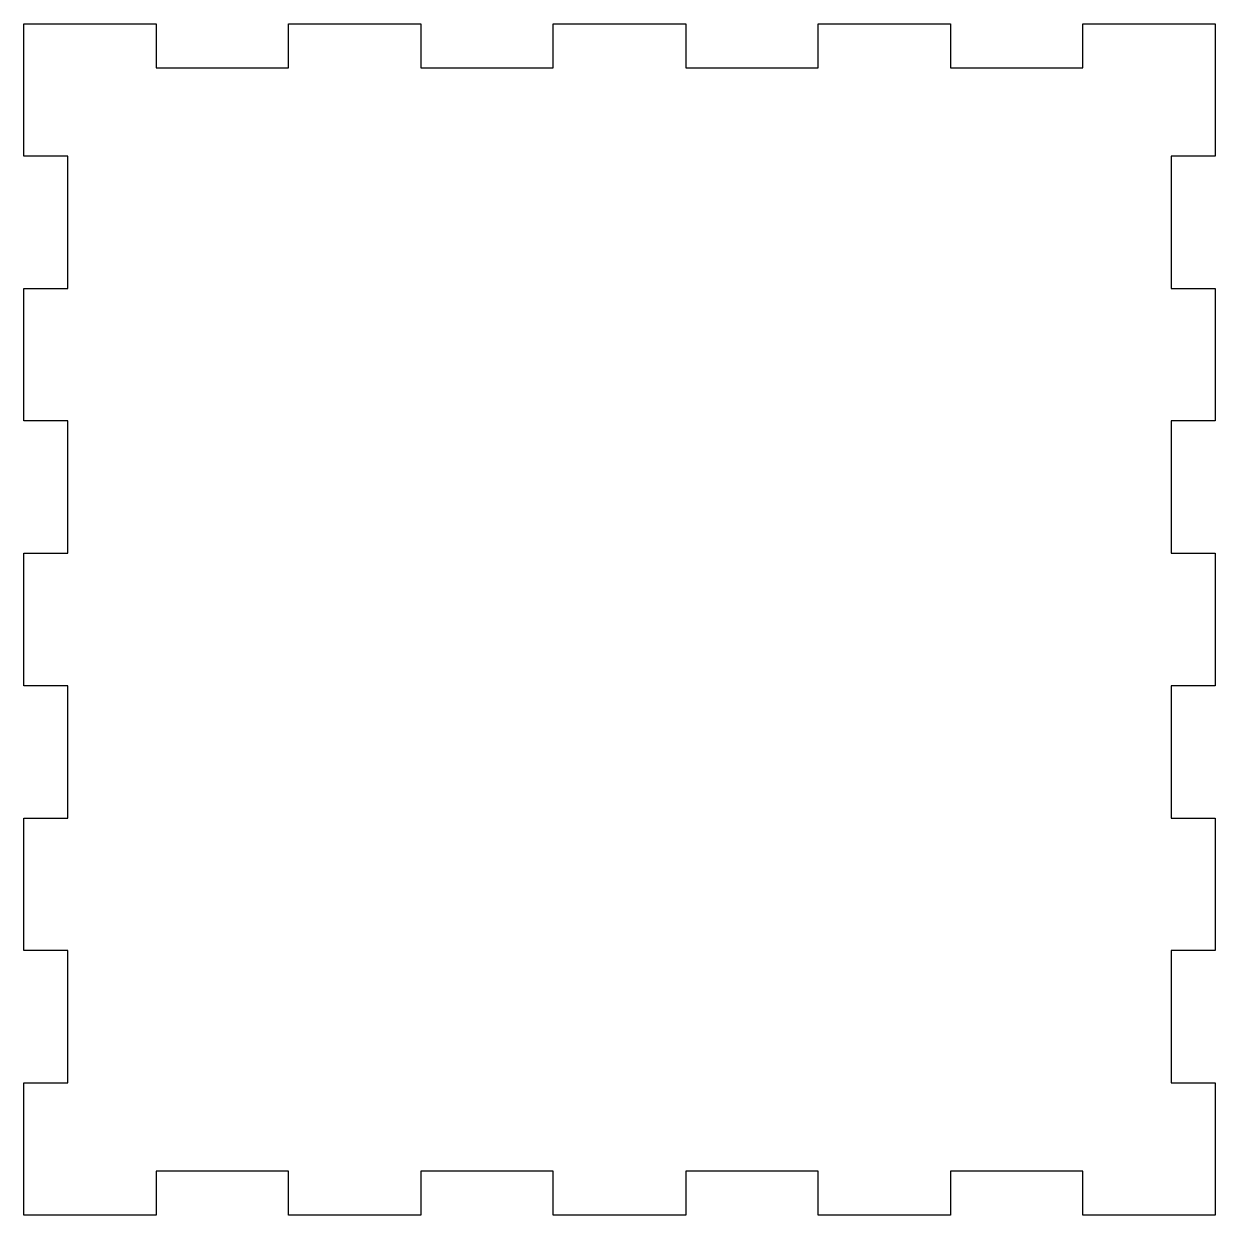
# Model space of a CAD drawing. Header units: millimetres. Extents: x -81 to 81, y -81 to 81.
import ezdxf

# ---------------------------------------------------------------- set-up
doc = ezdxf.new("R2010")
doc.units = ezdxf.units.MM
doc.layers.get('0').update_dxf_attribs({"linetype": 'CONTINUOUS'})

msp = doc.modelspace()

# ---------------------------------------------------------------- linework, layer by layer
msp.add_lwpolyline([(9, -75), (9, -81), (-9, -81), (-9, -75), (-27, -75), (-27, -81), (-45, -81), (-45, -75), (-63, -75), (-63, -81), (-81, -81), (-81, -63), (-75, -63), (-75, -45), (-81, -45), (-81, -27), (-75, -27), (-75, -9), (-81, -9), (-81, 9), (-75, 9), (-75, 27), (-81, 27), (-81, 45), (-75, 45), (-75, 63), (-81, 63), (-81, 81), (-63, 81), (-63, 75), (-45, 75), (-45, 81), (-27, 81), (-27, 75), (-9, 75), (-9, 81), (9, 81), (9, 75), (27, 75), (27, 81), (45, 81), (45, 75), (63, 75), (63, 81), (81, 81), (81, 63), (75, 63), (75, 45), (81, 45), (81, 27), (75, 27), (75, 9), (81, 9), (81, -9), (75, -9), (75, -27), (81, -27), (81, -45), (75, -45), (75, -63), (81, -63), (81, -81), (63, -81), (63, -75), (45, -75), (45, -81), (27, -81), (27, -75)], close=True)

doc.saveas('drawing.dxf')
